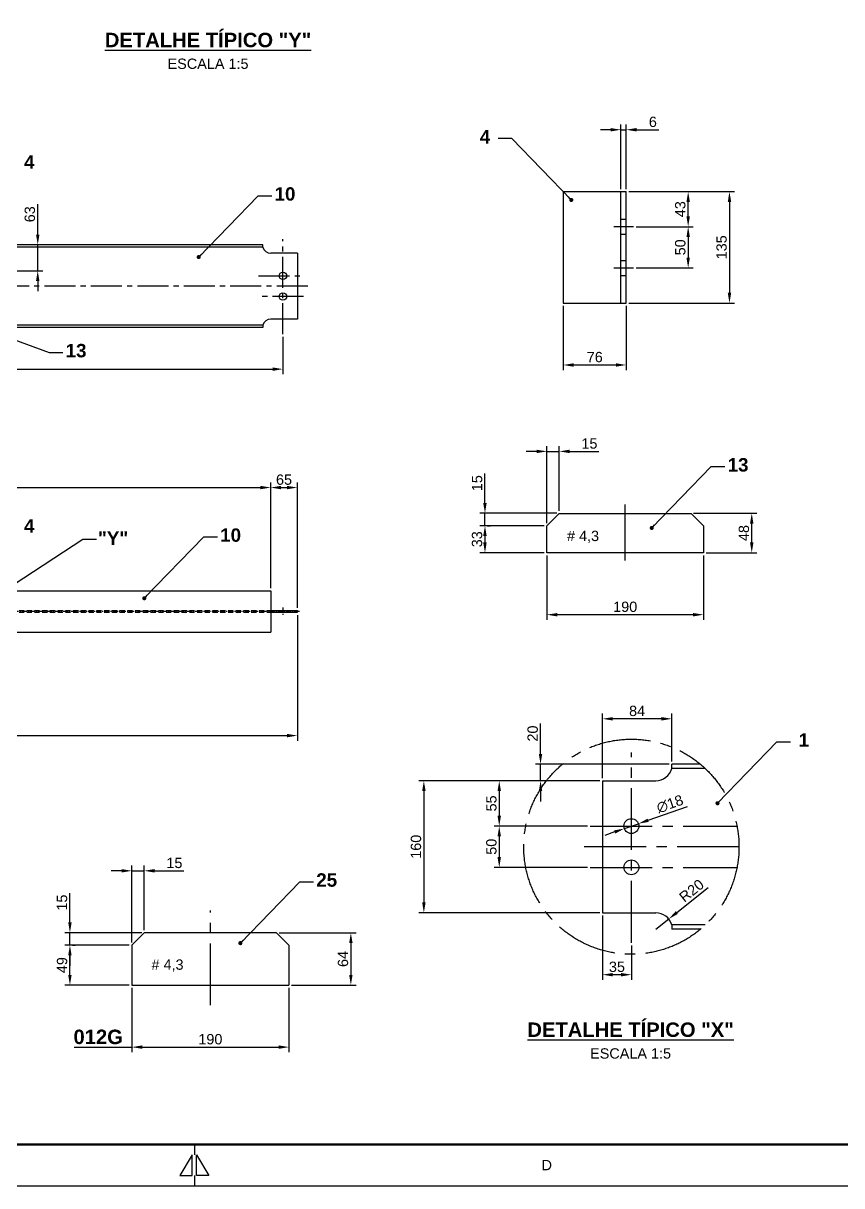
# Model space of a CAD drawing. Header units: millimetres. Extents: x -11137 to 17544, y -5373 to 15400.
# Drawn here: x 4446 to 6428, y 0 to 2817 of the extents above; entities that cross this region are included whole.
import ezdxf
from ezdxf.enums import TextEntityAlignment as Align

# ---------------------------------------------------------------- set-up
doc = ezdxf.new("R2010")
doc.units = ezdxf.units.MM
doc.header["$LTSCALE"] = 100
doc.header["$MEASUREMENT"] = 0
for name, pattern in [('CENTER', [2, 1.25, -0.25, 0.25, -0.25]), ('CENTER2', [1.125, 0.75, -0.125, 0.125, -0.125]), ('HIDDEN', [0.375, 0.25, -0.125])]:
    doc.linetypes.add(name, pattern=pattern)
for name, color, linetype in [('CENTRO', 1, 'CENTER'), ('CONTORNO', 3, 'Continuous'), ('EM-PJ-CENTRO', 10, 'CENTER2'), ('EM-PJ-CONTORNO', 3, 'Continuous'), ('EM-PJ-COTA', 7, 'Continuous'), ('EM-PJ-TEXTO', 7, 'Continuous'), ('EM-PJ-TRACEJADA', 1, 'HIDDEN')]:
    doc.layers.add(name, color=color, linetype=linetype)
doc.styles.add('PADRAO ANGLO', font='arial.ttf')
doc.styles.add('PADRAO ANGLO NEG', font='arialbd.ttf')
doc.dimstyles.new('1-2 COTAS-ANGLO-PADRÃO', dxfattribs={"dimscale": 10, "dimtxt": 2.5, "dimasz": 2.5, "dimexe": 1.25, "dimexo": 0.625, "dimtad": 1, "dimdec": 0, "dimlfac": 0.5, "dimtxsty": 'PADRAO ANGLO', "dimcen": 2.5, "dimclrd": 256, "dimclre": 256, "dimclrt": 256, "dimadec": 0, "dimazin": 0, "dimtfac": 1, "dimtdec": 0, "dimtmove": 0, "dimatfit": 0, "dimfxl": 1, "dimarcsym": 0})
doc.dimstyles.new('COTAS-ANGLO-PADRÃO', dxfattribs={"dimscale": 10, "dimtxt": 2.5, "dimasz": 2.5, "dimexe": 1.25, "dimexo": 0.625, "dimtad": 1, "dimtxsty": 'PADRAO ANGLO', "dimcen": 2.5, "dimclrd": 256, "dimclre": 256, "dimclrt": 256, "dimadec": 0, "dimazin": 0, "dimtfac": 1, "dimtmove": 0, "dimatfit": 0, "dimfxl": 1, "dimarcsym": 0})

# ---------------------------------------------------------------- blocks, each defined once
blk = doc.blocks.new('FORMATO_A1')
for p, q in [((486, 10), (486, 7.5)), ((0, 0), (841, 0)), ((486, 2.5), (486, 0))]:
    blk.add_line(p, q)
at = {"const_width": 0.6}
blk.add_lwpolyline([(831, 584), (25, 584), (25, 10), (831, 10)], close=True, dxfattribs=at)
for points in [[(485.5, 7.5), (482.5, 2.5), (485.5, 2.5)], [(486.5, 7.5), (489.5, 2.5), (486.5, 2.5)]]:
    blk.add_lwpolyline(points, close=True)
at = {"style": 'PADRAO ANGLO'}
blk.add_text('D', height=2.5, dxfattribs=at).set_placement((571.35, 5), align=Align.MIDDLE)
blk = doc.blocks.new('*D43')
at = {"layer": 'Defpoints', "color": 0, "transparency": 16777216}
for p in [(733.2, 1389.6), (5109.4, 1388.7), (5109.4, 1090.8)]:
    blk.add_point(p, dxfattribs=at)
at = {"layer": 'EM-PJ-COTA', "lineweight": -2, "transparency": 16777216}
for p, q in [((733.2, 1383.4), (733.2, 1078.3)), ((5109.4, 1382.4), (5109.4, 1078.3)), ((758.2, 1090.8), (5084.4, 1090.8))]:
    blk.add_line(p, q, dxfattribs=at)
at = {"layer": 'EM-PJ-COTA', "transparency": 16777216}
for points in [[(758.2, 1094.9), (758.2, 1086.6), (733.2, 1090.8)], [(5084.4, 1094.9), (5084.4, 1086.6), (5109.4, 1090.8)]]:
    blk.add_solid(points, dxfattribs=at)
at = {"layer": 'EM-PJ-COTA', "transparency": 16777216, "insert": (2921.3, 1109.8), "char_height": 25, "attachment_point": 5, "style": 'PADRAO ANGLO'}
blk.add_mtext('4376', dxfattribs=at)
blk = doc.blocks.new('A$Ce24dd114')
at = {"layer": 'EM-PJ-CENTRO'}
for p, q in [((4282.8, -16.4), (4282.8, 214)), ((4223.7, 125), (4332.8, 125)), ((4342.8, 100), (-83.4, 100)), ((4332.8, 75), (4226.9, 75))]:
    blk.add_line(p, q, dxfattribs=at)
at = {"layer": 'EM-PJ-CONTORNO'}
for p, q in [((4233.8, 200), (25.5, 200)), ((4233.8, 194.8), (4233.8, 200)), ((4233.8, 194.8), (25.5, 194.8)), ((4317.8, 180), (4253.2, 180)), ((4317.8, 180), (4317.8, 20)), ((4233.8, 5.2), (25.5, 5.2)), ((4233.8, 0), (25.5, 0)), ((4233.8, 5.2), (4233.8, 0)), ((4317.8, 20), (4253.2, 20))]:
    blk.add_line(p, q, dxfattribs=at)
for centre in [(4282.8, 125), (4282.8, 75)]:
    blk.add_circle(centre, 9, dxfattribs=at)
for centre, start, end in [((4253.2, 200), 195.0701, 270), ((4253.2, 0), 90, 164.9299)]:
    blk.add_arc(centre, 20, start, end, dxfattribs=at)
blk = doc.blocks.new('A$C9bd9dc66')
at = {"layer": 'EM-PJ-CENTRO'}
for p, q in [((8.8, 25), (-15.2, 25)), ((8.8, -25), (-15.2, -25))]:
    blk.add_line(p, q, dxfattribs=at)
at = {"layer": 'EM-PJ-CONTORNO'}
for p, q in [((-76.2, 67.5), (-76.2, -67.5)), ((-76.2, 67.5), (-10, 67.5)), ((-10, 67.5), (0, 67.5)), ((-6.4, -67.5), (-6.4, 67.5)), ((0, -67.5), (0, 67.5)), ((-76.2, -67.5), (-10, -67.5)), ((-10, -67.5), (0, -67.5))]:
    blk.add_line(p, q, dxfattribs=at)
at = {"layer": 'EM-PJ-TRACEJADA'}
for p, q in [((-6.4, 34), (0, 34)), ((-6.4, 16), (0, 16)), ((-6.4, -16), (0, -16)), ((-6.4, -34), (0, -34))]:
    blk.add_line(p, q, dxfattribs=at)
blk = doc.blocks.new('A$Cdb7c571d')
at = {"layer": 'CENTRO', "ltscale": 0.1}
for p, q in [((5, 0), (-4381.2, 0)), ((-35, 9), (-35, -9))]:
    blk.add_line(p, q, dxfattribs=at)
at = {"layer": 'CONTORNO'}
for p, q in [((-64.6, 2.2), (0, 2.2)), ((0, -2.2), (0, 2.2)), ((-64.6, -2.2), (0, -2.2))]:
    blk.add_line(p, q, dxfattribs=at)
at = {"layer": 'EM-PJ-CONTORNO', "ltscale": 0.5}
for p, q in [((-4311.6, 50), (-64.6, 50)), ((-64.6, 50), (-64.6, -50)), ((-4311.6, -50), (-64.6, -50))]:
    blk.add_line(p, q, dxfattribs=at)
at = {"layer": 'EM-PJ-TRACEJADA', "ltscale": 0.5}
for p, q in [((-4311.6, 2.2), (-64.6, 2.2)), ((-44, 3.1), (-44, -3.1)), ((-26, 3.1), (-26, -3.1)), ((-4311.6, -2.2), (-64.6, -2.2))]:
    blk.add_line(p, q, dxfattribs=at)
blk = doc.blocks.new('*D206')
at = {"layer": 'Defpoints', "color": 0, "transparency": 16777216}
for p in [(4480.7, 2279.8), (4480.7, 2279.8), (4374.9, 2217.3)]:
    blk.add_point(p, dxfattribs=at)
at = {"layer": 'EM-PJ-COTA', "lineweight": -2, "transparency": 16777216}
for p, q in [((4480.7, 2304.8), (4480.7, 2378.3)), ((4474.4, 2279.8), (4468.2, 2279.8)), ((4480.7, 2217.3), (4480.7, 2279.8)), ((4381.1, 2217.3), (4493.2, 2217.3)), ((4480.7, 2192.3), (4480.7, 2167.3))]:
    blk.add_line(p, q, dxfattribs=at)
at = {"layer": 'EM-PJ-COTA', "transparency": 16777216}
for points in [[(4476.5, 2304.8), (4484.8, 2304.8), (4480.7, 2279.8)], [(4476.5, 2192.3), (4484.8, 2192.3), (4480.7, 2217.3)]]:
    blk.add_solid(points, dxfattribs=at)
at = {"layer": 'EM-PJ-COTA', "transparency": 16777216, "insert": (4461.6, 2354), "char_height": 25, "attachment_point": 5, "rotation": 90, "style": 'PADRAO ANGLO'}
blk.add_mtext('63', dxfattribs=at)
blk = doc.blocks.new('A$Ccf7bff8a')
at = {"layer": 'EM-PJ-CENTRO'}
for p, q in [((0, -115.2), (0, 115.2)), ((-50, 26.2), (127.9, 26.2)), ((130.3, 1.2), (-60, 1.2)), ((-50, -23.8), (127.9, -23.8))]:
    blk.add_line(p, q, dxfattribs=at)
blk.add_circle((0, 1.2), 130.3, dxfattribs=at)
at = {"layer": 'EM-PJ-CONTORNO'}
for p, q in [((83.6, 101.2), (48.9, 101.2)), ((48.9, 96), (48.9, 101.2)), ((89.4, 96), (48.9, 96)), ((-35, 81.2), (-35, -78.8)), ((-35, 81.2), (29.6, 81.2)), ((-35, -78.8), (29.6, -78.8)), ((89.4, -93.6), (48.9, -93.6)), ((48.9, -93.6), (48.9, -98.8)), ((83.6, -98.8), (48.9, -98.8))]:
    blk.add_line(p, q, dxfattribs=at)
for centre in [(0, 26.2), (0, -23.8)]:
    blk.add_circle(centre, 9, dxfattribs=at)
for centre, start, end in [((29.6, 101.2), 270, 344.9299), ((29.6, -98.8), 15.0701, 90)]:
    blk.add_arc(centre, 20, start, end, dxfattribs=at)
blk = doc.blocks.new('*D219')
at = {"layer": 'Defpoints', "color": 0, "transparency": 16777216}
for p in [(5698.4, 1021.4), (6016.2, 1021.4), (5698.4, 981.4)]:
    blk.add_point(p, dxfattribs=at)
at = {"layer": 'EM-PJ-COTA', "lineweight": -2, "transparency": 16777216}
for p, q in [((5698.4, 1046.4), (5698.4, 1120)), ((6010, 1021.4), (5685.9, 1021.4)), ((5698.4, 981.4), (5698.4, 1021.4)), ((5692.1, 981.4), (5685.9, 981.4)), ((5698.4, 956.4), (5698.4, 931.4))]:
    blk.add_line(p, q, dxfattribs=at)
at = {"layer": 'EM-PJ-COTA', "transparency": 16777216}
for points in [[(5694.2, 1046.4), (5702.5, 1046.4), (5698.4, 1021.4)], [(5694.2, 956.4), (5702.5, 956.4), (5698.4, 981.4)]]:
    blk.add_solid(points, dxfattribs=at)
at = {"layer": 'EM-PJ-COTA', "transparency": 16777216, "insert": (5679.4, 1095.7), "char_height": 25, "attachment_point": 5, "rotation": 90, "style": 'PADRAO ANGLO'}
blk.add_mtext('20', dxfattribs=at)
blk = doc.blocks.new('*D220')
at = {"layer": 'Defpoints', "color": 0, "transparency": 16777216}
for p in [(5848.4, 981.4), (5415.8, 661.4), (5848.4, 661.4)]:
    blk.add_point(p, dxfattribs=at)
at = {"layer": 'EM-PJ-COTA', "lineweight": -2, "transparency": 16777216}
for p, q in [((5842.1, 981.4), (5403.3, 981.4)), ((5415.8, 956.4), (5415.8, 686.4)), ((5842.1, 661.4), (5403.3, 661.4))]:
    blk.add_line(p, q, dxfattribs=at)
at = {"layer": 'EM-PJ-COTA', "transparency": 16777216}
for points in [[(5411.7, 956.4), (5420, 956.4), (5415.8, 981.4)], [(5411.7, 686.4), (5420, 686.4), (5415.8, 661.4)]]:
    blk.add_solid(points, dxfattribs=at)
at = {"layer": 'EM-PJ-COTA', "transparency": 16777216, "insert": (5396.8, 821.4), "char_height": 25, "attachment_point": 5, "rotation": 90, "style": 'PADRAO ANGLO'}
blk.add_mtext('160', dxfattribs=at)
blk = doc.blocks.new('*D221')
at = {"layer": 'Defpoints', "color": 0, "transparency": 16777216}
for p in [(5598.4, 981.4), (5598.4, 871.4), (5818.4, 871.4)]:
    blk.add_point(p, dxfattribs=at)
at = {"layer": 'EM-PJ-COTA', "lineweight": -2, "transparency": 16777216}
for p, q in [((5592.1, 981.4), (5585.9, 981.4)), ((5598.4, 956.4), (5598.4, 896.4)), ((5812.1, 871.4), (5585.9, 871.4))]:
    blk.add_line(p, q, dxfattribs=at)
at = {"layer": 'EM-PJ-COTA', "transparency": 16777216}
for points in [[(5594.2, 956.4), (5602.5, 956.4), (5598.4, 981.4)], [(5594.2, 896.4), (5602.5, 896.4), (5598.4, 871.4)]]:
    blk.add_solid(points, dxfattribs=at)
at = {"layer": 'EM-PJ-COTA', "transparency": 16777216, "insert": (5579.4, 926.4), "char_height": 25, "attachment_point": 5, "rotation": 90, "style": 'PADRAO ANGLO'}
blk.add_mtext('55', dxfattribs=at)
blk = doc.blocks.new('*D222')
at = {"layer": 'Defpoints', "color": 0, "transparency": 16777216}
for p in [(5598.4, 871.4), (5598.4, 771.4), (5818.4, 771.4)]:
    blk.add_point(p, dxfattribs=at)
at = {"layer": 'EM-PJ-COTA', "lineweight": -2, "transparency": 16777216}
for p, q in [((5592.1, 871.4), (5585.9, 871.4)), ((5598.4, 846.4), (5598.4, 796.4)), ((5812.1, 771.4), (5585.9, 771.4))]:
    blk.add_line(p, q, dxfattribs=at)
at = {"layer": 'EM-PJ-COTA', "transparency": 16777216}
for points in [[(5594.2, 846.4), (5602.5, 846.4), (5598.4, 871.4)], [(5594.2, 796.4), (5602.5, 796.4), (5598.4, 771.4)]]:
    blk.add_solid(points, dxfattribs=at)
at = {"layer": 'EM-PJ-COTA', "transparency": 16777216, "insert": (5579.4, 821.4), "char_height": 25, "attachment_point": 5, "rotation": 90, "style": 'PADRAO ANGLO'}
blk.add_mtext('50', dxfattribs=at)
blk = doc.blocks.new('*D223')
at = {"layer": 'Defpoints', "color": 0, "transparency": 16777216}
for p in [(5848.4, 1131.4), (6016.2, 1021.4), (5848.4, 981.4)]:
    blk.add_point(p, dxfattribs=at)
at = {"layer": 'EM-PJ-COTA', "lineweight": -2, "transparency": 16777216}
for p, q in [((5848.4, 987.6), (5848.4, 1143.9)), ((5991.2, 1131.4), (5873.4, 1131.4)), ((6016.2, 1027.6), (6016.2, 1143.9))]:
    blk.add_line(p, q, dxfattribs=at)
at = {"layer": 'EM-PJ-COTA', "transparency": 16777216}
for points in [[(5873.4, 1135.6), (5873.4, 1127.2), (5848.4, 1131.4)], [(5991.2, 1135.6), (5991.2, 1127.2), (6016.2, 1131.4)]]:
    blk.add_solid(points, dxfattribs=at)
at = {"layer": 'EM-PJ-COTA', "transparency": 16777216, "insert": (5932.3, 1150.4), "char_height": 25, "attachment_point": 5, "style": 'PADRAO ANGLO'}
blk.add_mtext('84', dxfattribs=at)
blk = doc.blocks.new('*D224')
at = {"layer": 'Defpoints', "color": 0, "transparency": 16777216}
for p in [(5848.4, 661.4), (5918.4, 588.7), (5848.4, 511.4)]:
    blk.add_point(p, dxfattribs=at)
at = {"layer": 'EM-PJ-COTA', "lineweight": -2, "transparency": 16777216}
for p, q in [((5848.4, 655.1), (5848.4, 498.9)), ((5918.4, 582.4), (5918.4, 498.9)), ((5893.4, 511.4), (5873.4, 511.4))]:
    blk.add_line(p, q, dxfattribs=at)
at = {"layer": 'EM-PJ-COTA', "transparency": 16777216}
for points in [[(5873.4, 515.6), (5873.4, 507.2), (5848.4, 511.4)], [(5893.4, 515.6), (5893.4, 507.2), (5918.4, 511.4)]]:
    blk.add_solid(points, dxfattribs=at)
at = {"layer": 'EM-PJ-COTA', "transparency": 16777216, "insert": (5883.4, 530.4), "char_height": 25, "attachment_point": 5, "style": 'PADRAO ANGLO'}
blk.add_mtext('35', dxfattribs=at)
blk = doc.blocks.new('*D225')
at = {"layer": 'Defpoints', "color": 0, "transparency": 16777216}
for p in [(5977.6, 621.4), (6008.8, 646.4)]:
    blk.add_point(p, dxfattribs=at)
at = {"layer": 'EM-PJ-COTA', "lineweight": -2, "transparency": 16777216}
for p, q in [((6028.3, 662), (6104.2, 722.7)), ((5977.6, 621.4), (6008.8, 646.4))]:
    blk.add_line(p, q, dxfattribs=at)
at = {"layer": 'EM-PJ-COTA', "transparency": 16777216}
blk.add_solid([(6025.7, 665.2), (6030.9, 658.7), (6008.8, 646.4)], dxfattribs=at)
at = {"layer": 'EM-PJ-COTA', "transparency": 16777216, "insert": (6064.1, 715), "char_height": 25, "attachment_point": 5, "rotation": 38.6614, "style": 'PADRAO ANGLO'}
blk.add_mtext('R20', dxfattribs=at)
blk = doc.blocks.new('*D226')
at = {"layer": 'Defpoints', "color": 0, "transparency": 16777216}
for p in [(5935.4, 877.3), (5901.4, 865.4)]:
    blk.add_point(p, dxfattribs=at)
at = {"layer": 'EM-PJ-COTA', "lineweight": -2, "transparency": 16777216}
for p, q in [((5959, 885.6), (6053.9, 918.7)), ((5901.4, 865.4), (5935.4, 877.3)), ((5877.8, 857.2), (5854.2, 849))]:
    blk.add_line(p, q, dxfattribs=at)
at = {"layer": 'EM-PJ-COTA', "transparency": 16777216}
for points in [[(5957.6, 889.5), (5960.3, 881.6), (5935.4, 877.3)], [(5876.4, 861.1), (5879.2, 853.3), (5901.4, 865.4)]]:
    blk.add_solid(points, dxfattribs=at)
at = {"layer": 'EM-PJ-COTA', "transparency": 16777216, "insert": (6011.7, 924.9), "char_height": 25, "attachment_point": 5, "rotation": 19.2607, "style": 'PADRAO ANGLO'}
blk.add_mtext('∅18', dxfattribs=at)
blk = doc.blocks.new('*D227')
at = {"layer": 'Defpoints', "color": 0, "transparency": 16777216}
for p in [(5074.5, 2063.4), (768.3, 1978.7), (5074.5, 1978.7)]:
    blk.add_point(p, dxfattribs=at)
at = {"layer": 'EM-PJ-COTA', "lineweight": -2, "transparency": 16777216}
for p, q in [((5074.5, 2057.2), (5074.5, 1966.2)), ((768.3, 1984.9), (768.3, 1991.2)), ((793.3, 1978.7), (5049.5, 1978.7))]:
    blk.add_line(p, q, dxfattribs=at)
at = {"layer": 'EM-PJ-COTA', "transparency": 16777216}
for points in [[(793.3, 1982.8), (793.3, 1974.5), (768.3, 1978.7)], [(5049.5, 1982.8), (5049.5, 1974.5), (5074.5, 1978.7)]]:
    blk.add_solid(points, dxfattribs=at)
at = {"layer": 'EM-PJ-COTA', "transparency": 16777216, "insert": (2921.4, 1997.7), "char_height": 25, "attachment_point": 5, "style": 'PADRAO ANGLO'}
blk.add_mtext('4306', dxfattribs=at)
blk = doc.blocks.new('*D229')
at = {"layer": 'Defpoints', "color": 0, "transparency": 16777216}
for p in [(5905.9, 2408.8), (5905.9, 2138.8), (6155.9, 2138.8)]:
    blk.add_point(p, dxfattribs=at)
at = {"layer": 'EM-PJ-COTA', "lineweight": -2, "transparency": 16777216}
for p, q in [((5912.2, 2408.8), (6168.4, 2408.8)), ((6155.9, 2383.8), (6155.9, 2163.8)), ((5912.2, 2138.8), (6168.4, 2138.8))]:
    blk.add_line(p, q, dxfattribs=at)
at = {"layer": 'EM-PJ-COTA', "transparency": 16777216}
for points in [[(6151.8, 2383.8), (6160.1, 2383.8), (6155.9, 2408.8)], [(6151.8, 2163.8), (6160.1, 2163.8), (6155.9, 2138.8)]]:
    blk.add_solid(points, dxfattribs=at)
at = {"layer": 'EM-PJ-COTA', "transparency": 16777216, "insert": (6136.9, 2273.8), "char_height": 25, "attachment_point": 5, "rotation": 90, "style": 'PADRAO ANGLO'}
blk.add_mtext('135', dxfattribs=at)
blk = doc.blocks.new('*D230')
at = {"layer": 'Defpoints', "color": 0, "transparency": 16777216}
for p in [(6055.9, 2408.8), (6055.9, 2408.8), (5923.6, 2323.8)]:
    blk.add_point(p, dxfattribs=at)
at = {"layer": 'EM-PJ-COTA', "lineweight": -2, "transparency": 16777216}
for p, q in [((6062.2, 2408.8), (6068.4, 2408.8)), ((6055.9, 2348.8), (6055.9, 2383.8)), ((5929.8, 2323.8), (6068.4, 2323.8))]:
    blk.add_line(p, q, dxfattribs=at)
at = {"layer": 'EM-PJ-COTA', "transparency": 16777216}
for points in [[(6051.8, 2383.8), (6060.1, 2383.8), (6055.9, 2408.8)], [(6051.8, 2348.8), (6060.1, 2348.8), (6055.9, 2323.8)]]:
    blk.add_solid(points, dxfattribs=at)
at = {"layer": 'EM-PJ-COTA', "transparency": 16777216, "insert": (6036.9, 2366.3), "char_height": 25, "attachment_point": 5, "rotation": 90, "style": 'PADRAO ANGLO'}
blk.add_mtext('43', dxfattribs=at)
blk = doc.blocks.new('*D231')
at = {"layer": 'Defpoints', "color": 0, "transparency": 16777216}
for p in [(6055.9, 2323.8), (5923.6, 2223.8), (6055.9, 2223.8)]:
    blk.add_point(p, dxfattribs=at)
at = {"layer": 'EM-PJ-COTA', "lineweight": -2, "transparency": 16777216}
for p, q in [((6062.2, 2323.8), (6068.4, 2323.8)), ((6055.9, 2298.8), (6055.9, 2248.8)), ((5929.8, 2223.8), (6068.4, 2223.8))]:
    blk.add_line(p, q, dxfattribs=at)
at = {"layer": 'EM-PJ-COTA', "transparency": 16777216}
for points in [[(6051.8, 2298.8), (6060.1, 2298.8), (6055.9, 2323.8)], [(6051.8, 2248.8), (6060.1, 2248.8), (6055.9, 2223.8)]]:
    blk.add_solid(points, dxfattribs=at)
at = {"layer": 'EM-PJ-COTA', "transparency": 16777216, "insert": (6036.9, 2273.8), "char_height": 25, "attachment_point": 5, "rotation": 90, "style": 'PADRAO ANGLO'}
blk.add_mtext('50', dxfattribs=at)
blk = doc.blocks.new('*D250')
at = {"layer": 'Defpoints', "color": 0, "transparency": 16777216}
for p in [(5753.5, 2138.8), (5905.9, 2138.8), (5905.9, 1988.8)]:
    blk.add_point(p, dxfattribs=at)
at = {"layer": 'EM-PJ-COTA', "lineweight": -2, "transparency": 16777216}
for p, q in [((5753.5, 2132.5), (5753.5, 1976.3)), ((5905.9, 2132.5), (5905.9, 1976.3)), ((5778.5, 1988.8), (5880.9, 1988.8))]:
    blk.add_line(p, q, dxfattribs=at)
at = {"layer": 'EM-PJ-COTA', "transparency": 16777216}
for points in [[(5778.5, 1992.9), (5778.5, 1984.6), (5753.5, 1988.8)], [(5880.9, 1992.9), (5880.9, 1984.6), (5905.9, 1988.8)]]:
    blk.add_solid(points, dxfattribs=at)
at = {"layer": 'EM-PJ-COTA', "transparency": 16777216, "insert": (5829.7, 2007.8), "char_height": 25, "attachment_point": 5, "style": 'PADRAO ANGLO'}
blk.add_mtext('76', dxfattribs=at)
blk = doc.blocks.new('*D300')
at = {"layer": 'Defpoints', "color": 0, "transparency": 16777216}
for p in [(5109.4, 1691.8), (5044.8, 1441.8), (5109.4, 1393.9)]:
    blk.add_point(p, dxfattribs=at)
at = {"layer": 'EM-PJ-COTA', "lineweight": -2, "transparency": 16777216}
for p, q in [((5044.8, 1448), (5044.8, 1704.3)), ((5069.8, 1691.8), (5084.4, 1691.8)), ((5109.4, 1400.2), (5109.4, 1704.3))]:
    blk.add_line(p, q, dxfattribs=at)
at = {"layer": 'EM-PJ-COTA', "transparency": 16777216}
for points in [[(5069.8, 1695.9), (5069.8, 1687.6), (5044.8, 1691.8)], [(5084.4, 1695.9), (5084.4, 1687.6), (5109.4, 1691.8)]]:
    blk.add_solid(points, dxfattribs=at)
at = {"layer": 'EM-PJ-COTA', "transparency": 16777216, "insert": (5077.1, 1710.8), "char_height": 25, "attachment_point": 5, "style": 'PADRAO ANGLO'}
blk.add_mtext('65', dxfattribs=at)
blk = doc.blocks.new('*D301')
at = {"layer": 'Defpoints', "color": 0, "transparency": 16777216}
for p in [(797.8, 1691.8), (5044.8, 1691.8), (5044.8, 1519.9)]:
    blk.add_point(p, dxfattribs=at)
at = {"layer": 'EM-PJ-COTA', "lineweight": -2, "transparency": 16777216}
for p, q in [((797.8, 1698), (797.8, 1704.3)), ((822.8, 1691.8), (5019.8, 1691.8)), ((5044.8, 1526.1), (5044.8, 1704.3))]:
    blk.add_line(p, q, dxfattribs=at)
at = {"layer": 'EM-PJ-COTA', "transparency": 16777216}
for points in [[(822.8, 1695.9), (822.8, 1687.6), (797.8, 1691.8)], [(5019.8, 1695.9), (5019.8, 1687.6), (5044.8, 1691.8)]]:
    blk.add_solid(points, dxfattribs=at)
at = {"layer": 'EM-PJ-COTA', "transparency": 16777216, "insert": (2921.3, 1710.6), "char_height": 25, "attachment_point": 5, "style": 'PADRAO ANGLO'}
blk.add_mtext('4247', dxfattribs=at)
blk = doc.blocks.new('A$C42843fc5')
at = {"layer": 'EM-PJ-CENTRO'}
blk.add_line((-94.8, -9.4), (-94.8, 58.5), dxfattribs=at)
at = {"layer": 'EM-PJ-CONTORNO'}
for p, q in [((-174.6, 47.8), (-189.6, 32.8)), ((-174.6, 47.8), (-15, 47.8)), ((0, 32.8), (-15, 47.8)), ((-189.6, 0), (-189.6, 32.8)), ((0, 32.8), (0, 0)), ((0, 0), (-189.6, 0))]:
    blk.add_line(p, q, dxfattribs=at)
blk = doc.blocks.new('*D315')
at = {"layer": 'Defpoints', "color": 0, "transparency": 16777216}
for p in [(5713.8, 1533.7), (6093, 1533.7), (5713.8, 1383.7)]:
    blk.add_point(p, dxfattribs=at)
at = {"layer": 'EM-PJ-COTA', "lineweight": -2, "transparency": 16777216}
for p, q in [((5713.8, 1527.4), (5713.8, 1371.2)), ((6093, 1527.4), (6093, 1371.2)), ((6068, 1383.7), (5738.8, 1383.7))]:
    blk.add_line(p, q, dxfattribs=at)
at = {"layer": 'EM-PJ-COTA', "transparency": 16777216}
for points in [[(5738.8, 1387.8), (5738.8, 1379.5), (5713.8, 1383.7)], [(6068, 1387.8), (6068, 1379.5), (6093, 1383.7)]]:
    blk.add_solid(points, dxfattribs=at)
at = {"layer": 'EM-PJ-COTA', "transparency": 16777216, "insert": (5903.4, 1402.7), "char_height": 25, "attachment_point": 5, "style": 'PADRAO ANGLO'}
blk.add_mtext('190', dxfattribs=at)
blk = doc.blocks.new('*D317')
at = {"layer": 'Defpoints', "color": 0, "transparency": 16777216}
for p in [(5713.8, 1599.4), (5563.8, 1533.7), (5713.8, 1533.7)]:
    blk.add_point(p, dxfattribs=at)
at = {"layer": 'EM-PJ-COTA', "lineweight": -2, "transparency": 16777216}
for p, q in [((5707.5, 1599.4), (5551.3, 1599.4)), ((5563.8, 1574.4), (5563.8, 1558.7)), ((5707.5, 1533.7), (5551.3, 1533.7))]:
    blk.add_line(p, q, dxfattribs=at)
at = {"layer": 'EM-PJ-COTA', "transparency": 16777216}
for points in [[(5559.6, 1574.4), (5567.9, 1574.4), (5563.8, 1599.4)], [(5559.6, 1558.7), (5567.9, 1558.7), (5563.8, 1533.7)]]:
    blk.add_solid(points, dxfattribs=at)
at = {"layer": 'EM-PJ-COTA', "transparency": 16777216, "insert": (5544.7, 1566.5), "char_height": 25, "attachment_point": 5, "rotation": 90, "style": 'PADRAO ANGLO'}
blk.add_mtext('33', dxfattribs=at)
blk = doc.blocks.new('*D318')
at = {"layer": 'Defpoints', "color": 0, "transparency": 16777216}
for p in [(5563.8, 1629.4), (5743.8, 1629.4), (5563.8, 1599.4)]:
    blk.add_point(p, dxfattribs=at)
at = {"layer": 'EM-PJ-COTA', "lineweight": -2, "transparency": 16777216}
for p, q in [((5563.8, 1654.4), (5563.8, 1725.5)), ((5737.5, 1629.4), (5551.3, 1629.4)), ((5563.8, 1599.4), (5563.8, 1629.4)), ((5570, 1599.4), (5576.3, 1599.4)), ((5563.8, 1574.4), (5563.8, 1549.4))]:
    blk.add_line(p, q, dxfattribs=at)
at = {"layer": 'EM-PJ-COTA', "transparency": 16777216}
for points in [[(5559.6, 1654.4), (5567.9, 1654.4), (5563.8, 1629.4)], [(5559.6, 1574.4), (5567.9, 1574.4), (5563.8, 1599.4)]]:
    blk.add_solid(points, dxfattribs=at)
at = {"layer": 'EM-PJ-COTA', "transparency": 16777216, "insert": (5544.8, 1702.4), "char_height": 25, "attachment_point": 5, "rotation": 90, "style": 'PADRAO ANGLO'}
blk.add_mtext('15', dxfattribs=at)
blk = doc.blocks.new('*D319')
at = {"layer": 'Defpoints', "color": 0, "transparency": 16777216}
for p in [(5743.8, 1779.4), (5743.8, 1629.4), (5713.8, 1599.4)]:
    blk.add_point(p, dxfattribs=at)
at = {"layer": 'EM-PJ-COTA', "lineweight": -2, "transparency": 16777216}
for p, q in [((5688.8, 1779.4), (5663.8, 1779.4)), ((5713.8, 1605.6), (5713.8, 1791.9)), ((5713.8, 1779.4), (5743.8, 1779.4)), ((5743.8, 1635.6), (5743.8, 1791.9)), ((5768.8, 1779.4), (5839.9, 1779.4))]:
    blk.add_line(p, q, dxfattribs=at)
at = {"layer": 'EM-PJ-COTA', "transparency": 16777216}
for points in [[(5688.8, 1783.5), (5688.8, 1775.2), (5713.8, 1779.4)], [(5768.8, 1783.5), (5768.8, 1775.2), (5743.8, 1779.4)]]:
    blk.add_solid(points, dxfattribs=at)
at = {"layer": 'EM-PJ-COTA', "transparency": 16777216, "insert": (5816.8, 1798.4), "char_height": 25, "attachment_point": 5, "style": 'PADRAO ANGLO'}
blk.add_mtext('15', dxfattribs=at)
blk = doc.blocks.new('A$C0f602e0d')
at = {"layer": 'EM-PJ-CENTRO'}
blk.add_line((24.3, 95.1), (-90.6, 95.1), dxfattribs=at)
at = {"layer": 'EM-PJ-CONTORNO'}
for p, q in [((-48.6, 190.2), (-63.6, 175.2)), ((-48.6, 190.2), (0, 190.2)), ((0, 0), (0, 190.2)), ((-63.6, 175.2), (-63.6, 15)), ((-48.6, 0), (-63.6, 15)), ((-48.6, 0), (0, 0))]:
    blk.add_line(p, q, dxfattribs=at)
blk = doc.blocks.new('*D322')
at = {"layer": 'Defpoints', "color": 0, "transparency": 16777216}
for p in [(4708.6, 485.9), (5089, 485.9), (5089, 335.9)]:
    blk.add_point(p, dxfattribs=at)
at = {"layer": 'EM-PJ-COTA', "lineweight": -2, "transparency": 16777216}
for p, q in [((4708.6, 479.7), (4708.6, 323.4)), ((5089, 479.7), (5089, 323.4)), ((4733.6, 335.9), (5064, 335.9))]:
    blk.add_line(p, q, dxfattribs=at)
at = {"layer": 'EM-PJ-COTA', "transparency": 16777216}
for points in [[(4733.6, 340.1), (4733.6, 331.8), (4708.6, 335.9)], [(5064, 340.1), (5064, 331.8), (5089, 335.9)]]:
    blk.add_solid(points, dxfattribs=at)
at = {"layer": 'EM-PJ-COTA', "transparency": 16777216, "insert": (4898.8, 354.9), "char_height": 25, "attachment_point": 5, "style": 'PADRAO ANGLO'}
blk.add_mtext('190', dxfattribs=at)
blk = doc.blocks.new('*D323')
at = {"layer": 'Defpoints', "color": 0, "transparency": 16777216}
for p in [(4558.6, 583.1), (4708.6, 583.1), (4708.6, 485.9)]:
    blk.add_point(p, dxfattribs=at)
at = {"layer": 'EM-PJ-COTA', "lineweight": -2, "transparency": 16777216}
for p, q in [((4702.4, 583.1), (4546.1, 583.1)), ((4558.6, 510.9), (4558.6, 558.1)), ((4702.4, 485.9), (4546.1, 485.9))]:
    blk.add_line(p, q, dxfattribs=at)
at = {"layer": 'EM-PJ-COTA', "transparency": 16777216}
for points in [[(4554.5, 558.1), (4562.8, 558.1), (4558.6, 583.1)], [(4554.5, 510.9), (4562.8, 510.9), (4558.6, 485.9)]]:
    blk.add_solid(points, dxfattribs=at)
at = {"layer": 'EM-PJ-COTA', "transparency": 16777216, "insert": (4539.6, 534.5), "char_height": 25, "attachment_point": 5, "rotation": 90, "style": 'PADRAO ANGLO'}
blk.add_mtext('49', dxfattribs=at)
blk = doc.blocks.new('*D324')
at = {"layer": 'Defpoints', "color": 0, "transparency": 16777216}
for p in [(4558.6, 613.1), (4738.6, 613.1), (4558.6, 583.1)]:
    blk.add_point(p, dxfattribs=at)
at = {"layer": 'EM-PJ-COTA', "lineweight": -2, "transparency": 16777216}
for p, q in [((4558.6, 638.1), (4558.6, 709.3)), ((4732.4, 613.1), (4546.1, 613.1)), ((4558.6, 583.1), (4558.6, 613.1)), ((4564.9, 583.1), (4571.1, 583.1)), ((4558.6, 558.1), (4558.6, 533.1))]:
    blk.add_line(p, q, dxfattribs=at)
at = {"layer": 'EM-PJ-COTA', "transparency": 16777216}
for points in [[(4554.5, 638.1), (4562.8, 638.1), (4558.6, 613.1)], [(4554.5, 558.1), (4562.8, 558.1), (4558.6, 583.1)]]:
    blk.add_solid(points, dxfattribs=at)
at = {"layer": 'EM-PJ-COTA', "transparency": 16777216, "insert": (4539.6, 686.2), "char_height": 25, "attachment_point": 5, "rotation": 90, "style": 'PADRAO ANGLO'}
blk.add_mtext('15', dxfattribs=at)
blk = doc.blocks.new('*D325')
at = {"layer": 'Defpoints', "color": 0, "transparency": 16777216}
for p in [(4738.6, 763.1), (4738.6, 613.1), (4708.6, 583.1)]:
    blk.add_point(p, dxfattribs=at)
at = {"layer": 'EM-PJ-COTA', "lineweight": -2, "transparency": 16777216}
for p, q in [((4683.6, 763.1), (4658.6, 763.1)), ((4708.6, 589.4), (4708.6, 775.6)), ((4708.6, 763.1), (4738.6, 763.1)), ((4738.6, 619.4), (4738.6, 775.6)), ((4763.6, 763.1), (4834.8, 763.1))]:
    blk.add_line(p, q, dxfattribs=at)
at = {"layer": 'EM-PJ-COTA', "transparency": 16777216}
for points in [[(4683.6, 767.3), (4683.6, 759), (4708.6, 763.1)], [(4763.6, 767.3), (4763.6, 759), (4738.6, 763.1)]]:
    blk.add_solid(points, dxfattribs=at)
at = {"layer": 'EM-PJ-COTA', "transparency": 16777216, "insert": (4811.7, 782.1), "char_height": 25, "attachment_point": 5, "style": 'PADRAO ANGLO'}
blk.add_mtext('15', dxfattribs=at)
blk = doc.blocks.new('*D326')
at = {"layer": 'Defpoints', "color": 0, "transparency": 16777216}
for p in [(5059, 613.1), (5089, 485.9), (5239, 485.9)]:
    blk.add_point(p, dxfattribs=at)
at = {"layer": 'EM-PJ-COTA', "lineweight": -2, "transparency": 16777216}
for p, q in [((5065.3, 613.1), (5251.5, 613.1)), ((5239, 588.1), (5239, 510.9)), ((5095.3, 485.9), (5251.5, 485.9))]:
    blk.add_line(p, q, dxfattribs=at)
at = {"layer": 'EM-PJ-COTA', "transparency": 16777216}
for points in [[(5234.9, 588.1), (5243.2, 588.1), (5239, 613.1)], [(5234.9, 510.9), (5243.2, 510.9), (5239, 485.9)]]:
    blk.add_solid(points, dxfattribs=at)
at = {"layer": 'EM-PJ-COTA', "transparency": 16777216, "insert": (5220, 549.5), "char_height": 25, "attachment_point": 5, "rotation": 90, "style": 'PADRAO ANGLO'}
blk.add_mtext('64', dxfattribs=at)
blk = doc.blocks.new('*D327')
at = {"layer": 'Defpoints', "color": 0, "transparency": 16777216}
for p in [(5905.9, 2558.8), (5893.2, 2408.8), (5905.9, 2408.8)]:
    blk.add_point(p, dxfattribs=at)
at = {"layer": 'EM-PJ-COTA', "lineweight": -2, "transparency": 16777216}
for p, q in [((5893.2, 2415), (5893.2, 2571.3)), ((5905.9, 2415), (5905.9, 2571.3)), ((5868.2, 2558.8), (5843.2, 2558.8)), ((5893.2, 2558.8), (5905.9, 2558.8)), ((5930.9, 2558.8), (5984.9, 2558.8))]:
    blk.add_line(p, q, dxfattribs=at)
at = {"layer": 'EM-PJ-COTA', "transparency": 16777216}
for points in [[(5868.2, 2562.9), (5868.2, 2554.6), (5893.2, 2558.8)], [(5930.9, 2562.9), (5930.9, 2554.6), (5905.9, 2558.8)]]:
    blk.add_solid(points, dxfattribs=at)
at = {"layer": 'EM-PJ-COTA', "transparency": 16777216, "insert": (5970.4, 2577.8), "char_height": 25, "attachment_point": 5, "style": 'PADRAO ANGLO'}
blk.add_mtext('6', dxfattribs=at)
blk = doc.blocks.new('*D328')
at = {"layer": 'Defpoints', "color": 0, "transparency": 16777216}
for p in [(6063, 1629.4), (6209.9, 1629.4), (6093, 1533.7)]:
    blk.add_point(p, dxfattribs=at)
at = {"layer": 'EM-PJ-COTA', "lineweight": -2, "transparency": 16777216}
for p, q in [((6069.2, 1629.4), (6222.4, 1629.4)), ((6209.9, 1558.7), (6209.9, 1604.4)), ((6099.2, 1533.7), (6222.4, 1533.7))]:
    blk.add_line(p, q, dxfattribs=at)
at = {"layer": 'EM-PJ-COTA', "transparency": 16777216}
for points in [[(6205.7, 1604.4), (6214, 1604.4), (6209.9, 1629.4)], [(6205.7, 1558.7), (6214, 1558.7), (6209.9, 1533.7)]]:
    blk.add_solid(points, dxfattribs=at)
at = {"layer": 'EM-PJ-COTA', "transparency": 16777216, "insert": (6190.9, 1581.5), "char_height": 25, "attachment_point": 5, "rotation": 90, "style": 'PADRAO ANGLO'}
blk.add_mtext('48', dxfattribs=at)

msp = doc.modelspace()

# ---------------------------------------------------------------- linework, layer by layer
at = {"layer": 'EM-PJ-CONTORNO'}
msp.add_line((4569.082, 335.93), (4708.623, 335.93), dxfattribs=at)
at = {"layer": 'EM-PJ-COTA'}
for p, q in [((5628.833, 2537.291), (5595.907, 2537.291)), ((5014.458, 2398.869), (5047.384, 2398.869)), ((4508.463, 2019.251), (4541.389, 2019.251)), ((6111.733, 1742.531), (6144.659, 1742.531)), ((4590.019, 1566.421), (4622.945, 1566.421)), ((4882.736, 1572.187), (4915.661, 1572.187)), ((6270.952, 1075.459), (6303.878, 1075.459)), ((5115.398, 736.488), (5148.324, 736.488))]:
    msp.add_line(p, q, dxfattribs=at)

# ---------------------------------------------------------------- block references
at = {"xscale": 10, "yscale": 10, "zscale": 10}
msp.add_blockref('FORMATO_A1', (0, 0), dxfattribs=at)
at = {"layer": 'EM-PJ-CONTORNO', "xscale": 2, "yscale": 2, "zscale": 2}
msp.add_blockref('A$C9bd9dc66', (5905.918, 2273.766), dxfattribs=at)
at = {"layer": 'EM-PJ-CONTORNO'}
msp.add_blockref('A$Cdb7c571d', (5109.427, 1391.763), dxfattribs=at)
at = {"layer": 'EM-PJ-COTA', "xscale": 2, "yscale": 2, "zscale": 2}
for name, p in [('A$C42843fc5', (6092.967, 1533.669)), ('A$Ccf7bff8a', (5918.38, 819.042))]:
    msp.add_blockref(name, p, dxfattribs=at)
at = {"layer": 'EM-PJ-COTA', "xscale": 2, "yscale": 2, "zscale": 2, "rotation": 270}
msp.add_blockref('A$C0f602e0d', (4708.623, 485.93), dxfattribs=at)
at = {"layer": 'EM-PJ-TRACEJADA'}
msp.add_blockref('A$Ce24dd114', (791.737, 2079.804), dxfattribs=at)

# ---------------------------------------------------------------- texts
at = {"layer": 'EM-PJ-TEXTO'}
for s, height, style, p in [('%%UDETALHE TÍPICO "Y"', 35, 'PADRAO ANGLO NEG', (4893.175, 2776.235)), ('ESCALA 1:5', 25, 'PADRAO ANGLO', (4893.175, 2718.735)), ('4', 32.5, 'PADRAO ANGLO NEG', (5563.776, 2541.651)), ('4', 32.5, 'PADRAO ANGLO NEG', (4460.113, 2480.357)), ('10', 32.5, 'PADRAO ANGLO NEG', (5079.515, 2403.229)), ('13', 32.5, 'PADRAO ANGLO NEG', (4573.52, 2023.61)), ('13', 32.5, 'PADRAO ANGLO NEG', (6176.789, 1746.891)), ('4', 32.5, 'PADRAO ANGLO NEG', (4460.113, 1598.676)), ('"Y"', 32.5, 'PADRAO ANGLO NEG', (4663.173, 1569.074)), ('10', 32.5, 'PADRAO ANGLO NEG', (4947.792, 1576.546)), ('# 4,3', 25, 'PADRAO ANGLO', (5801.338, 1574.541)), ('1', 32.5, 'PADRAO ANGLO NEG', (6336.008, 1079.819)), ('25', 32.5, 'PADRAO ANGLO NEG', (5180.454, 740.847)), ('# 4,3', 25, 'PADRAO ANGLO', (4794.984, 535.816)), ('%%UDETALHE TÍPICO "X"', 35, 'PADRAO ANGLO NEG', (5916.419, 378.123)), ('012G', 35, 'PADRAO ANGLO NEG', (4627.044, 360.773)), ('ESCALA 1:5', 25, 'PADRAO ANGLO', (5916.419, 320.623))]:
    msp.add_text(s, height=height, dxfattribs=dict(at, style=style)).set_placement(p, align=Align.MIDDLE_CENTER)

# ---------------------------------------------------------------- dimensions: what is measured, and where the dimension line sits
at = {"layer": 'EM-PJ-COTA'}
for base, p1, p2, dimstyle, picture, middle in [((5905.918, 2558.766), (5893.218, 2408.766), (5905.918, 2408.766), '1-2 COTAS-ANGLO-PADRÃO', '*D327', (5970.422, 2577.781)), ((5905.918, 1988.774), (5753.518, 2138.766), (5905.918, 2138.766), '1-2 COTAS-ANGLO-PADRÃO', '*D250', (5829.718, 2007.788)), ((5743.767, 1779.369), (5713.767, 1599.369), (5743.767, 1629.369), '1-2 COTAS-ANGLO-PADRÃO', '*D319', (5816.84, 1798.383)), ((5044.827, 1691.763), (797.827, 1691.763), (5044.827, 1519.9), 'COTAS-ANGLO-PADRÃO', '*D301', (2921.327, 1710.565)), ((5713.767, 1383.669), (6092.967, 1533.669), (5713.767, 1533.669), '1-2 COTAS-ANGLO-PADRÃO', '*D315', (5903.367, 1402.683)), ((5848.38, 1131.386), (6016.204, 1021.386), (5848.38, 981.386), '1-2 COTAS-ANGLO-PADRÃO', '*D223', (5932.292, 1150.4)), ((4738.623, 763.13), (4708.623, 583.13), (4738.623, 613.13), '1-2 COTAS-ANGLO-PADRÃO', '*D325', (4811.696, 782.144)), ((5848.38, 511.386), (5918.38, 588.665), (5848.38, 661.386), '1-2 COTAS-ANGLO-PADRÃO', '*D224', (5883.38, 530.409)), ((5089.023, 335.93), (4708.623, 485.93), (5089.023, 485.93), '1-2 COTAS-ANGLO-PADRÃO', '*D322', (4898.823, 354.944))]:
    dim = msp.add_linear_dim(base=base, p1=p1, p2=p2, dimstyle=dimstyle, dxfattribs=at)
    dim.commit()
    dim.dimension.update_dxf_attribs({"geometry": picture, "text_midpoint": middle})
for base, p1, p2, picture, middle in [((6155.918, 2138.766), (5905.918, 2408.766), (5905.918, 2138.766), '*D229', (6136.895, 2273.766)), ((6055.91829462, 2408.766389988), (5923.589859423, 2323.766389988), (6055.91829462, 2408.766389988), '*D230', (6036.895443324, 2366.266389988)), ((6055.918, 2223.766), (6055.918, 2323.766), (5923.59, 2223.766), '*D231', (6036.904, 2273.766)), ((5563.767, 1629.369), (5563.767, 1599.369), (5743.767, 1629.369), '*D318', (5544.753, 1702.442)), ((6209.883, 1629.369), (6092.967, 1533.669), (6062.967, 1629.369), '*D328', (6190.868, 1581.519)), ((5563.767, 1533.669), (5713.767, 1599.369), (5713.767, 1533.669), '*D317', (5544.744, 1566.519)), ((5698.38, 1021.386), (5698.38, 981.386), (6016.204, 1021.386), '*D219', (5679.366, 1095.712)), ((5415.841, 661.386), (5848.38, 981.386), (5848.38, 661.386), '*D220', (5396.826, 821.386)), ((5598.38, 871.386), (5598.38, 981.386), (5818.38, 871.386), '*D221', (5579.417, 926.386)), ((5598.38, 771.386), (5598.38, 871.386), (5818.38, 771.386), '*D222', (5579.366, 821.386)), ((4558.623, 613.13), (4558.623, 583.13), (4738.623, 613.13), '*D324', (4539.609, 686.203)), ((5239.023, 485.93), (5059.023, 613.13), (5089.023, 485.93), '*D326', (5220.009, 549.53)), ((4558.623, 583.13), (4708.623, 485.93), (4708.623, 583.13), '*D323', (4539.609, 534.53))]:
    dim = msp.add_linear_dim(base=base, p1=p1, p2=p2, angle=90, dimstyle='1-2 COTAS-ANGLO-PADRÃO', dxfattribs=at)
    dim.commit()
    dim.dimension.update_dxf_attribs({"geometry": picture, "text_midpoint": middle})
dim = msp.add_linear_dim(base=(4480.669658451, 2279.804264499), p1=(4374.850973683, 2217.304264499), p2=(4480.669658451, 2279.804264499), angle=90, dimstyle='COTAS-ANGLO-PADRÃO', override={"dimdec": 0}, dxfattribs=at)
dim.commit()
dim.dimension.update_dxf_attribs({"geometry": '*D206', "text_midpoint": (4480.669658451, 2354.028343626), "dimtype": 160})
for base, p1, p2, picture, middle in [((5074.489, 1978.681), (768.289, 1978.681), (5074.489, 2063.444), '*D227', (2921.389, 1997.704)), ((5109.427, 1691.763), (5044.827, 1441.763), (5109.427, 1393.913), '*D300', (5077.127, 1710.778)), ((5109.427, 1090.763), (733.227, 1389.613), (5109.427, 1388.663), '*D43', (2921.327, 1109.786))]:
    dim = msp.add_linear_dim(base=base, p1=p1, p2=p2, dimstyle='COTAS-ANGLO-PADRÃO', override={"dimdec": 0}, dxfattribs=at)
    dim.commit()
    dim.dimension.update_dxf_attribs({"geometry": picture, "text_midpoint": middle})
dim = msp.add_diameter_dim_2p(p1=(5901.388, 865.448), p2=(5935.372, 877.323), dimstyle='1-2 COTAS-ANGLO-PADRÃO', dxfattribs=at)
dim.commit()
dim.dimension.update_dxf_attribs({"geometry": '*D226', "text_midpoint": (6011.738, 924.89)})
dim = msp.add_radius_dim(center=(5977.58, 621.386), mpoint=(6008.814, 646.374), dimstyle='1-2 COTAS-ANGLO-PADRÃO', dxfattribs=at)
dim.commit()
dim.dimension.update_dxf_attribs({"geometry": '*D225', "text_midpoint": (6064.148, 714.995)})

# ---------------------------------------------------------------- leaders
for points in [[(5772.813, 2388.655), (5628.833, 2537.291)], [(4870.478, 2250.233), (5014.458, 2398.869)], [(4289.177, 2099.119), (4508.463, 2019.251)], [(5967.753, 1593.895), (6111.733, 1742.531)], [(4423.482, 1457.5), (4590.019, 1566.421)], [(4738.756, 1423.55), (4882.736, 1572.187)], [(6126.972, 926.823), (6270.952, 1075.459)], [(4971.418, 587.852), (5115.398, 736.488)]]:
    msp.add_leader(points, dimstyle='COTAS-ANGLO-PADRÃO', override={"dimasz": 1, "dimldrblk": 'Dot'}, dxfattribs=at)

doc.saveas('drawing.dxf')
